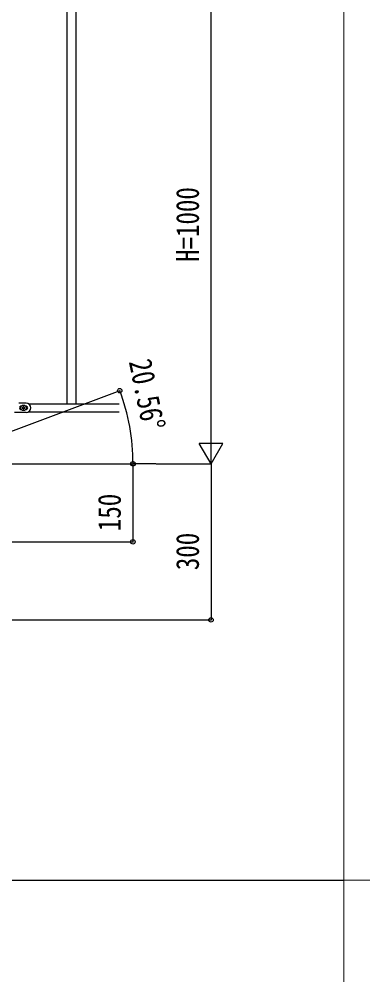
# Model space of a CAD drawing. Units: millimetres, scale not verified. Extents: x -4143 to 4140, y -2900 to 2898.
# Drawn here: x 3336 to 4010, y 15 to 1852 of the extents above; entities that cross this region are included whole.
import ezdxf
from ezdxf.enums import TextEntityAlignment as Align

# ---------------------------------------------------------------- set-up
doc = ezdxf.new("R2010")
doc.units = ezdxf.units.MM
doc.header["$LTSCALE"] = 10
doc.layers.add('0-3_YKK_A1', color=4, linetype='Continuous')
doc.layers.add('0-4_YKK_D', color=6, linetype='Continuous')
doc.layers.add('0-5_YKK_ZWAK', color=92, linetype='Continuous', lineweight=18)
doc.styles.add('ＭＳ ゴシック', font='')
doc.styles.get('ＭＳ ゴシック').set_extended_font_data('MS Gothic')

msp = doc.modelspace()

# ---------------------------------------------------------------- linework, layer by layer
at = {"layer": '0-3_YKK_A1'}
for p, q in [((3428.39, 1972.54), (3428.39, 1112.54)), ((3445.39, 1972.54), (3445.39, 1112.54)), ((3349.89, 1114.04), (3335.89, 1114.04)), ((3339.89, 1108.04), (3340.52, 1108.04)), ((3339.89, 1102.04), (3340.52, 1102.04)), ((3343.45, 1105.52), (3342.49, 1105.52)), ((3346.33, 1104.56), (3347.29, 1104.56)), ((3349.26, 1108.04), (3349.89, 1108.04)), ((3349.26, 1102.04), (3349.89, 1102.04)), ((3354.86, 1112.54), (3528.74, 1112.54)), ((3349.89, 1096.04), (3327.39, 1096.04)), ((3354.86, 1097.54), (3528.74, 1097.54)), ((-3840.08, 197.5), (3959.92, 197.5))]:
    msp.add_line(p, q, dxfattribs=at)
for points in [[(3342.49, 1105.52), (3342.49, 1104.56), (3343.45, 1104.56)], [(3345.37, 1106.48), (3345.37, 1107.44), (3344.41, 1107.44), (3344.41, 1106.48)], [(3344.41, 1103.6), (3344.41, 1102.64), (3345.37, 1102.64), (3345.37, 1103.6)], [(3347.29, 1104.56), (3347.29, 1105.52), (3346.33, 1105.52)], [(2754.89, 847.5), (3154.89, 847.5), (3154.89, 997.5), (3554.89, 997.5)]]:
    msp.add_lwpolyline(points, dxfattribs=at)
msp.add_circle((3344.89, 1105.04), 5.3, dxfattribs=at)
for centre, radius, start, end in [((3339.89, 1105.04), 3, 90, 270), ((3343.45, 1106.48), 0.96, 270, 0), ((3343.45, 1103.6), 0.96, 0, 90), ((3346.33, 1106.48), 0.96, 180, 270), ((3346.33, 1103.6), 0.96, 90, 180), ((3349.89, 1105.04), 9, 270, 90), ((3349.89, 1105.04), 3, 270, 90)]:
    msp.add_arc(centre, radius, start, end, dxfattribs=at)
at = {"layer": '0-4_YKK_D'}
for p, q in [((3704.89, 1042.5), (3704.89, 1952.5)), ((3202.64, 1015.41), (3530.65, 1138.41)), ((3704.89, 997.5), (3704.89, 1075.44)), ((3704.89, 997.5), (3682.39, 1036.47)), ((3727.39, 1036.47), (3682.39, 1036.47)), ((3704.89, 997.5), (3727.39, 1036.47)), ((3561.49, 997.5), (3553.89, 997.5)), ((3598.89, 997.5), (3554.2, 997.5)), ((3554.89, 997.5), (3554.89, 847.5)), ((3599.89, 997.5), (3705.89, 997.5)), ((3600.89, 997.5), (3705.89, 997.5)), ((3704.89, 997.5), (3704.89, 697.5)), ((3205.89, 847.5), (3555.89, 847.5)), ((2805.89, 697.5), (3705.89, 697.5))]:
    msp.add_line(p, q, dxfattribs=at)
for centre in [(3529.71, 1138.06), (3554.89, 997.5), (3555.2, 997.5), (3554.89, 847.5), (3704.89, 697.5)]:
    msp.add_circle(centre, 4.25, dxfattribs=at)
msp.add_arc((3154.89, 997.5), 400.31, 0, 20.55605, dxfattribs=at)
at = {"layer": '0-5_YKK_ZWAK', "color": 7}
for p, q in [((3959.92, 2847.5), (3959.92, -2452.5)), ((3959.92, 197.5), (4009.92, 197.5))]:
    msp.add_line(p, q, dxfattribs=at)

# ---------------------------------------------------------------- texts
at = {"layer": '0-4_YKK_D', "style": 'ＭＳ ゴシック', "width": 0.8}
for s, rotation, p in [('H=1000', 90, (3694.89, 1385.5)), ('20.56°', 281.57, (3534.08, 1191.09)), ('150', 90, (3544.89, 868.1)), ('300', 90, (3694.89, 793.1))]:
    msp.add_text(s, height=43.99, rotation=rotation, dxfattribs=at).set_placement(p, align=Align.BOTTOM_LEFT)

doc.saveas('drawing.dxf')
